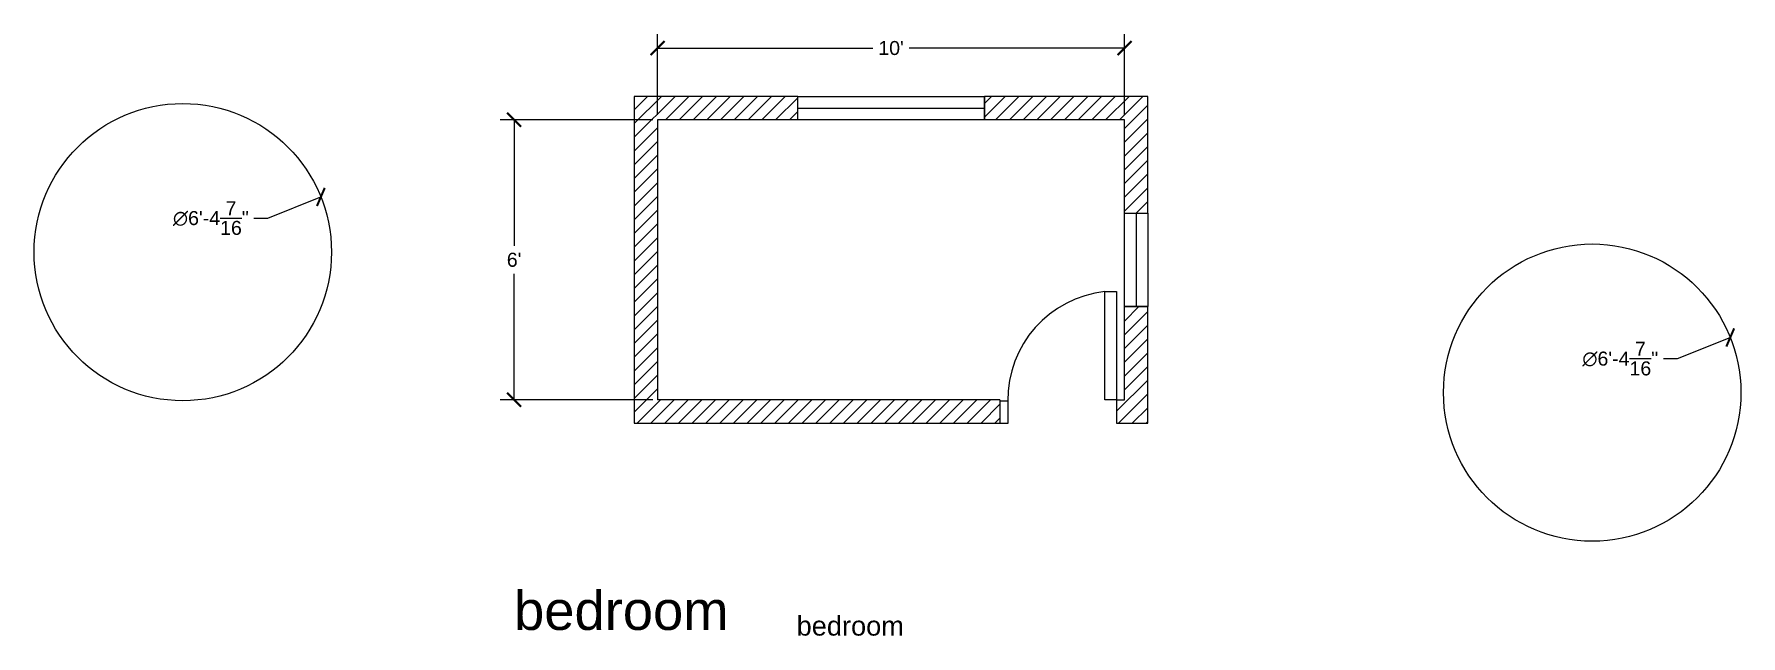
# Model space of a CAD drawing. Header units: inches. Extents: x -151 to 287, y -44 to 111.
import ezdxf

# ---------------------------------------------------------------- set-up
doc = ezdxf.new("R2010")
doc.units = ezdxf.units.IN
doc.header["$MEASUREMENT"] = 0
doc.styles.add('Alif', font='arial.ttf', dxfattribs={"height": 5})
doc.styles.get("Standard").update_dxf_attribs({"font": 'arial.ttf'})
doc.dimstyles.new('Alif', dxfattribs={"dimscale": 20, "dimtxt": 0.18, "dimasz": 0.18, "dimexe": 0.18, "dimexo": 0.0625, "dimgap": 0.09, "dimtad": 0, "dimtih": 1, "dimtoh": 1, "dimdec": 4, "dimzin": 0, "dimdsep": 46, "dimlunit": 4, "dimtxsty": 'Standard', "dimblk": 'ARCHTICK', "dimcen": 0.125, "dimadec": 0, "dimazin": 0, "dimtfac": 1, "dimtdec": 4, "dimtofl": 0, "dimtmove": 0, "dimatfit": 3, "dimfxl": 1, "dimtolj": 1, "dimtzin": 0, "dimarcsym": 0})

# ---------------------------------------------------------------- blocks, each defined once
blk = doc.blocks.new('_ArchTick')
at = {"color": 0, "linetype": 'ByBlock', "const_width": 0.15}
blk.add_lwpolyline([(-0.5, -0.5), (0.5, 0.5)], dxfattribs=at)
blk = doc.blocks.new('*D3')
at = {"color": 0, "lineweight": -2, "transparency": 16777216}
for p, q in [((8.83, 89.89), (8.83, 110.68)), ((128.83, 89.89), (128.83, 110.68)), ((8.83, 107.08), (64.14, 107.08)), ((128.83, 107.08), (73.51, 107.08))]:
    blk.add_line(p, q, dxfattribs=at)
at = {"layer": 'Defpoints', "color": 0, "transparency": 16777216}
for p in [(128.83, 107.08), (8.83, 88.64), (128.83, 88.64)]:
    blk.add_point(p, dxfattribs=at)
at = {"color": 0, "lineweight": -2, "transparency": 16777216, "xscale": 3.6, "yscale": 3.6, "zscale": 3.6, "rotation": 180}
blk.add_blockref('_ArchTick', (8.83, 107.08), dxfattribs=at)
at = {"color": 0, "lineweight": -2, "transparency": 16777216, "xscale": 3.6, "yscale": 3.6, "zscale": 3.6}
blk.add_blockref('_ArchTick', (128.83, 107.08), dxfattribs=at)
at = {"color": 0, "transparency": 16777216, "insert": (68.83, 107.08), "char_height": 3.6, "attachment_point": 5}
blk.add_mtext("\\A1;10'", dxfattribs=at)
blk = doc.blocks.new('*D4')
at = {"color": 0, "lineweight": -2, "transparency": 16777216}
for p, q in [((7.58, 88.64), (-31.67, 88.64)), ((-28.07, 88.64), (-28.07, 56.28)), ((-28.07, 16.64), (-28.07, 49)), ((7.58, 16.64), (-31.67, 16.64))]:
    blk.add_line(p, q, dxfattribs=at)
at = {"layer": 'Defpoints', "color": 0, "transparency": 16777216}
for p in [(8.83, 88.64), (-28.07, 16.64), (8.83, 16.64)]:
    blk.add_point(p, dxfattribs=at)
at = {"color": 0, "lineweight": -2, "transparency": 16777216, "xscale": 3.6, "yscale": 3.6, "zscale": 3.6}
for p, rotation in [((-28.07, 88.64), 90), ((-28.07, 16.64), 270)]:
    blk.add_blockref('_ArchTick', p, dxfattribs=dict(at, rotation=rotation))
at = {"color": 0, "transparency": 16777216, "insert": (-28.07, 52.64), "char_height": 3.6, "attachment_point": 5}
blk.add_mtext("\\A1;6'", dxfattribs=at)
blk = doc.blocks.new('*D5')
at = {"color": 0, "lineweight": -2, "transparency": 16777216}
for p, q in [((-91.35, 63.38), (-77.75, 68.81)), ((-94.95, 63.38), (-91.35, 63.38))]:
    blk.add_line(p, q, dxfattribs=at)
at = {"layer": 'Defpoints', "color": 0, "transparency": 16777216}
for p in [(-77.75, 68.81), (-148.73, 40.45)]:
    blk.add_point(p, dxfattribs=at)
at = {"color": 0, "lineweight": -2, "transparency": 16777216, "xscale": 3.6, "yscale": 3.6, "zscale": 3.6, "rotation": 21.78722711970358}
blk.add_blockref('_ArchTick', (-77.75, 68.81), dxfattribs=at)
at = {"color": 0, "transparency": 16777216, "insert": (-106.03, 63.38), "char_height": 3.6, "attachment_point": 5}
blk.add_mtext('\\A1;∅6\'-4{\\H1x;\\S7/16;}"', dxfattribs=at)
blk = doc.blocks.new('a')
blk.add_circle((0, 0), 38.21519)
dim = blk.add_diameter_dim_2p(p1=(-35.48542, -14.18398), p2=(35.48542, 14.18398), dimstyle='Alif')
dim.commit()
dim.dimension.update_dxf_attribs({"geometry": '*D5', "text_midpoint": (7.21449, 8.74805), "dimtype": 131, "insert": (113.23998, -54.62926)})

msp = doc.modelspace()

# ---------------------------------------------------------------- hatches: boundary and pattern name
h = msp.add_hatch()
h.set_pattern_fill('ANSI31', color=256, scale=20)
h.paths.add_polyline_path([(44.8253, 94.6423), (2.8253, 94.6423), (2.8253, 10.6423), (96.8253, 10.6423), (96.8253, 16.30037), (96.8253, 16.6423), (8.8253, 16.6423), (8.8253, 88.6423), (44.8253, 88.6423)])
h.paths.add_polyline_path([(134.8253, 94.6423), (92.8253, 94.6423), (92.8253, 88.6423), (128.8253, 88.6423), (128.8253, 64.6423), (134.8253, 64.6423)])
h.paths.add_polyline_path([(134.8253, 40.6423), (128.8253, 40.6423), (128.8253, 16.6423), (126.8253, 16.6423), (126.8253, 10.6423), (134.8253, 10.6423)])

# ---------------------------------------------------------------- linework, layer by layer
for p, q in [((44.8253, 94.6423), (2.8253, 94.6423)), ((2.8253, 94.6423), (2.8253, 10.6423)), ((44.8253, 88.6423), (44.8253, 94.6423)), ((44.8253, 94.6423), (92.8253, 94.6423)), ((44.8253, 88.6423), (44.8253, 94.6423)), ((92.8253, 88.6423), (92.8253, 94.6423)), ((134.8253, 94.6423), (92.8253, 94.6423)), ((92.8253, 94.6423), (92.8253, 88.6423)), ((134.8253, 64.6423), (134.8253, 94.6423)), ((44.8253, 88.6423), (8.8253, 88.6423)), ((8.8253, 88.6423), (8.8253, 16.6423)), ((44.8253, 91.6423), (92.8253, 91.6423)), ((92.8253, 88.6423), (44.8253, 88.6423)), ((128.8253, 88.6423), (92.8253, 88.6423)), ((128.8253, 64.6423), (128.8253, 88.6423)), ((128.8253, 64.6423), (134.8253, 64.6423)), ((128.8253, 64.6423), (134.8253, 64.6423)), ((128.8253, 40.6423), (128.8253, 64.6423)), ((131.8253, 64.6423), (131.8253, 40.6423)), ((134.8253, 64.6423), (134.8253, 40.6423)), ((123.8253, 44.48112), (126.8253, 44.48112)), ((128.8253, 40.6423), (134.8253, 40.6423)), ((128.8253, 16.6423), (128.8253, 40.6423)), ((134.8253, 40.6423), (128.8253, 40.6423)), ((134.8253, 10.6423), (134.8253, 40.6423)), ((96.8253, 16.6423), (8.8253, 16.6423)), ((96.8253, 16.6423), (96.8253, 10.6423)), ((126.8253, 16.6423), (126.8253, 10.6423)), ((126.8253, 16.6423), (128.8253, 16.6423)), ((2.8253, 10.6423), (96.8253, 10.6423)), ((126.8253, 10.6423), (134.8253, 10.6423))]:
    msp.add_line(p, q)
msp.add_lwpolyline([(126.8253, 44.48112), (126.8253, 16.6423), (123.8253, 16.6423), (123.8253, 44.48112)])
msp.add_lwpolyline([(96.8253, 10.6423), (98.93194, 10.6423), (98.93194, 16.30037), (96.8253, 16.30037)], close=True)
msp.add_arc((126.8253, 16.6423), 28, 96.1506398, 180.6996975)

# ---------------------------------------------------------------- block references
for p in [(-113.23998, 54.62926), (249.07087, 18.49868)]:
    msp.add_blockref('a', p)

# ---------------------------------------------------------------- texts
at = {"attachment_point": 1, "style": 'Alif'}
for width, gutter_width, insert, char_height in [(49.581299, 50, (-28.08439, -32.52359), 10), (66.1852732, 25, (44.55798, -38.97605), 5)]:
    msp.add_mtext_dynamic_manual_height_columns('bedroom', width=width, gutter_width=gutter_width, heights=[0], dxfattribs=dict(at, insert=insert, char_height=char_height))

# ---------------------------------------------------------------- dimensions: what is measured, and where the dimension line sits
dim = msp.add_linear_dim(base=(128.8253, 107.07563), p1=(8.8253, 88.6423), p2=(128.8253, 88.6423), dimstyle='Alif')
dim.commit()
dim.dimension.update_dxf_attribs({"geometry": '*D3', "text_midpoint": (68.8253, 107.07563)})
dim = msp.add_linear_dim(base=(-28.07249, 16.6423), p1=(8.8253, 88.6423), p2=(8.8253, 16.6423), angle=90, dimstyle='Alif')
dim.commit()
dim.dimension.update_dxf_attribs({"geometry": '*D4', "text_midpoint": (-28.07249, 52.6423)})

doc.saveas('drawing.dxf')
